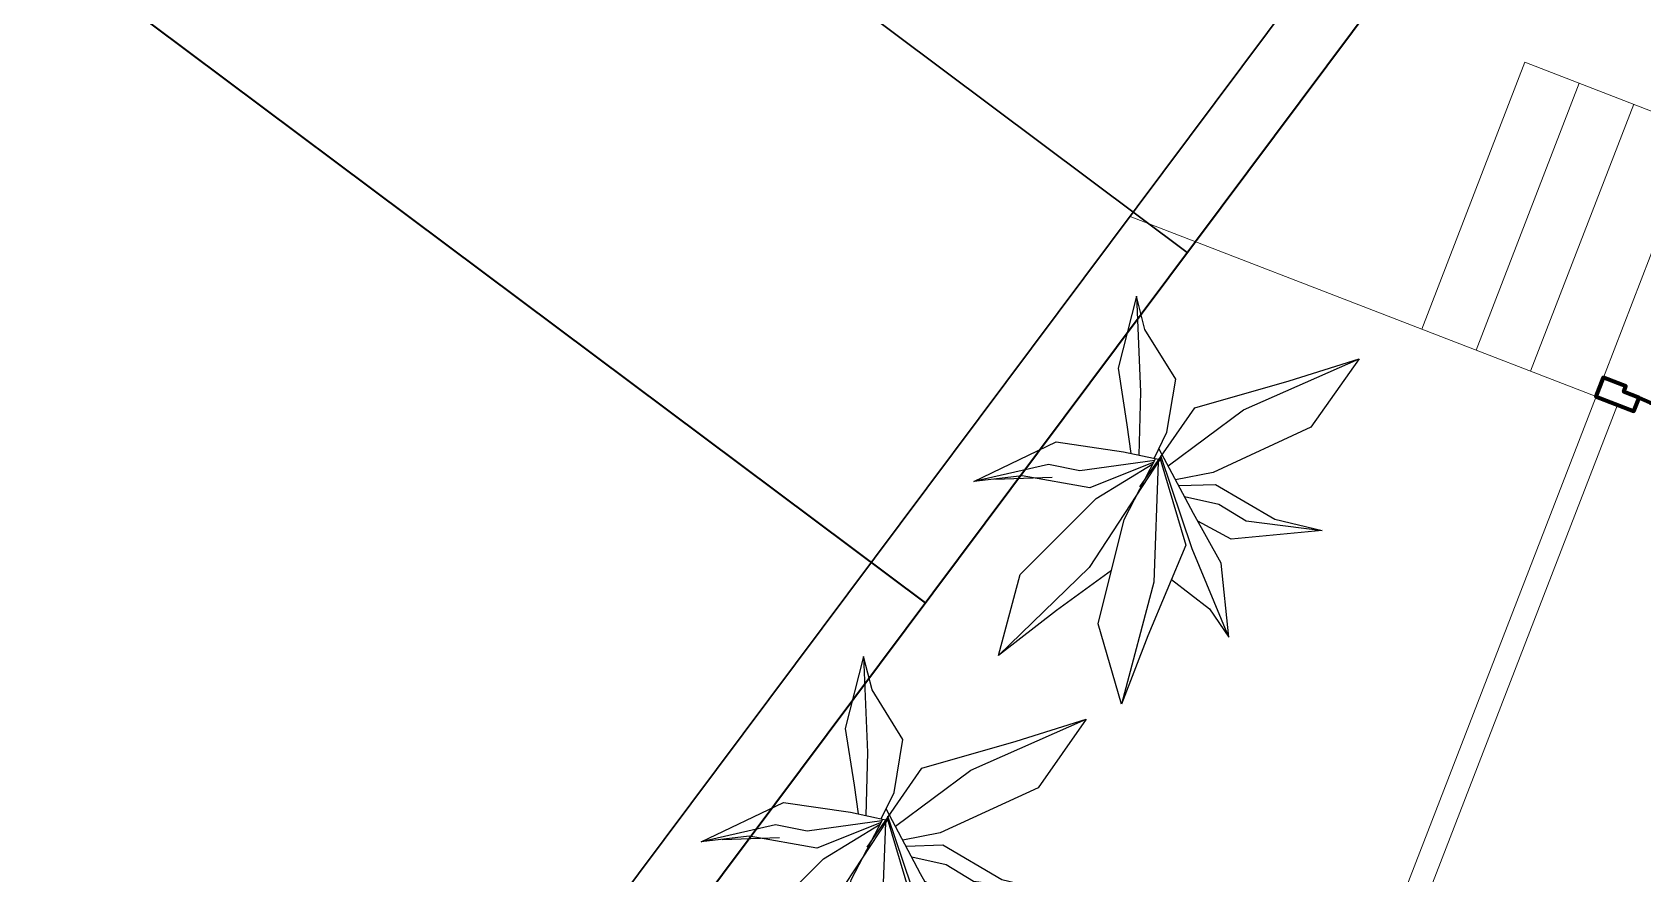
# Model space of a CAD drawing. Header units: metres. Extents: x 251860 to 269438, y 1966787 to 1972367.
# Drawn here: x 253610.3 to 253617.32, y 1969014.11 to 1969017.77 of the extents above; entities that cross this region are included whole.
import ezdxf

# ---------------------------------------------------------------- set-up
doc = ezdxf.new("R2010")
doc.units = ezdxf.units.M
doc.header["$MEASUREMENT"] = 0
doc.layers.get('0').update_dxf_attribs({"linetype": 'CONTINUOUS', "lineweight": 100})
for name, color, linetype in [('PDF3_0', 7, 'CONTINUOUS'), ('PDF3_POINTS_line', 6, 'CONTINUOUS'), ('zelen', 74, 'CONTINUOUS')]:
    doc.layers.add(name, color=color, linetype=linetype)
doc.layers.add('Wall', color=7, linetype='CONTINUOUS', lineweight=20)

# ---------------------------------------------------------------- blocks, each defined once
blk = doc.blocks.new('A$C3C032968')
at = {"color": 25, "ltscale": 12}
for p, q in [((0, 0), (0, 100)), ((0, 100), (0, 0)), ((700, 0), (700, 100)), ((700, 0), (700, 100))]:
    blk.add_line(p, q, dxfattribs=at)
for points in [[(517.5, 522.4), (460.7, 466.1), (432.5, 494.5), (489.3, 550.8)], [(120, 128), (460.7, 466.1), (432.5, 494.5), (91.8, 156.4)], [(112.9, 135.1), (453.6, 473.2), (439.5, 487.4), (98.8, 149.3)], [(63.2, 71.6), (120, 128), (91.8, 156.4), (35, 100)], [(35, 100), (0, 100), (0, 0), (50, 0), (50, 50), (50, 60), (35, 60)], [(665, 100), (665, 60), (650, 60), (650, 50), (650, 0), (700, 0), (700, 100)]]:
    blk.add_lwpolyline(points, close=True, dxfattribs=at)
blk.add_arc((72.4, 128.7), 593.3, 357.2313, 41.4937, dxfattribs=at)
blk = doc.blocks.new('z_25')
at = {"linetype": 'ByBlock', "lineweight": -2}
for p, q in [((-76.2, 536.5), (-39.3, 750.7)), ((-61.4, 377.5), (-39.3, 750.7)), ((-39.3, 750.7), (75.6, 531)), ((-405.8, 610.9), (-193.8, 482.3)), ((-326.5, 408.5), (-405.8, 610.9)), ((-231.6, 280), (-405.8, 610.9)), ((-115.8, 339.3), (-76.2, 536.5)), ((75.6, 531), (61.4, 212.4)), ((-193.8, 482.3), (-41.1, 202.3)), ((-228.2, 134.9), (-326.5, 408.5)), ((234.2, 233.9), (362.2, 420.5)), ((362.2, 420.5), (261.8, 169.1)), ((268.5, 311.3), (362.2, 420.5)), ((0, 0), (-61.4, 377.5)), ((199.5, 254.6), (320.8, 373.9)), ((96.8, 202.2), (268.5, 311.3)), ((-407.2, 226.6), (-506.1, 249.7)), ((-506.1, 249.7), (-341.5, 103.5)), ((-506.1, 249.7), (-248.8, 130.2)), ((-1.5, 9.4), (-231.6, 280)), ((-265.3, 238.1), (-407.2, 226.6)), ((-41.1, 202.3), (11.3, 6.6)), ((61.4, 212.4), (6.8, 23.5)), ((8.4, 17.5), (96.8, 202.2)), ((152.6, 184.8), (234.2, 233.9)), ((9.9, 12), (152.6, 184.8)), ((261.8, 169.1), (95.5, 55.8)), ((-341.5, 103.5), (-180.8, 50.3)), ((-248.8, 130.2), (6, -9.8)), ((3.7, -3.9), (-228.2, 134.9)), ((-10.4, 99.5), (28, -182.6)), ((-314.5, 31.3), (-205.7, 58.5)), ((-180.8, 50.3), (24.7, -22.4)), ((95.5, 55.8), (0, 0)), ((-495.6, -170), (-314.5, 31.3)), ((-127.4, 31.4), (-217.4, -21.1)), ((-93, 19.2), (-171.1, -56.8)), ((-141.4, -78.6), (-74.3, 12.6)), ((15.6, 9.1), (39.5, -73.8)), ((178.1, -108.6), (55.5, 32.4)), ((141.9, -10.1), (76.1, 44.5)), ((-311, -39.1), (-495.6, -170)), ((-217.4, -21.1), (-311, -39.1)), ((-30.3, -2.9), (-83.2, -275.9)), ((274.3, -115.5), (141.9, -10.1)), ((-171.1, -56.8), (-370, -99.9)), ((-264.8, -372.7), (-141.4, -78.6)), ((39.5, -73.8), (126.7, -207.3)), ((-370, -99.9), (-495.6, -170)), ((378.3, -309.6), (178.1, -108.6)), ((378.3, -309.6), (274.3, -115.5)), ((28, -182.6), (-124.2, -430.2)), ((126.7, -207.3), (293.5, -253.8)), ((-83.2, -275.9), (-232.8, -618.5)), ((293.5, -253.8), (378.3, -309.6)), ((-232.8, -618.5), (-264.8, -372.7)), ((-124.2, -430.2), (-232.8, -618.5))]:
    blk.add_line(p, q, dxfattribs=at)

msp = doc.modelspace()

# ---------------------------------------------------------------- linework, layer by layer
at = {"layer": 'PDF3_0', "lineweight": 30}
msp.add_line((253615.33574, 1969016.81366, 520.1345), (253597.63866, 1969030.04811, 520.1345), dxfattribs=at)
at = {"layer": 'PDF3_POINTS_line', "lineweight": 30}
msp.add_line((253634.2674, 1969042.61937, 520.1345), (253610.87377, 1969011.33745, 520.1345), dxfattribs=at)
at = {"layer": 'Wall', "lineweight": 35, "ltscale": 2}
for p, q in [((253634.50187, 1969042.44403, 520.1345), (253611.56402, 1969011.76915, 520.1345)), ((253614.19546, 1969015.28674, 520.1345), (253596.49867, 1969028.52097, 520.1345))]:
    msp.add_line(p, q, dxfattribs=at)
at = {"layer": 'Wall', "ltscale": 2}
for p, q in [((253616.35721, 1969016.47937, 520.1345), (253616.80667, 1969017.64194, 520.1345)), ((253617.56479, 1969017.34884, 520.1345), (253616.80667, 1969017.64194, 520.1345)), ((253616.59412, 1969016.38777, 520.1345), (253617.04359, 1969017.55035, 520.1345)), ((253616.83103, 1969016.29618, 520.1345), (253617.2805, 1969017.45876, 520.1345)), ((253617.56479, 1969017.34884, 520.1345), (253617.11721, 1969016.18554, 520.1345)), ((253616.35721, 1969016.47937, 520.1345), (253615.08646, 1969016.97065, 520.1345)), ((253617.11721, 1969016.18554, 520.1345), (253616.35721, 1969016.47937, 520.1345)), ((253616.16191, 1969013.72021, 520.1345), (253617.11721, 1969016.18554, 520.1345)), ((253617.11721, 1969016.18554, 520.1345), (253617.21118, 1969016.14921, 520.1345)), ((253616.29338, 1969013.78074, 520.1345), (253617.20935, 1969016.14991, 520.1345))]:
    msp.add_line(p, q, dxfattribs=at)

# ---------------------------------------------------------------- block references
at = {"xscale": 0.0017806222349418, "yscale": 0.0017806222349418, "zscale": 0.0017806222349418, "rotation": 248.8623204048727}
msp.add_blockref('A$C3C032968', (253617.56479, 1969017.34884, 520.1345), dxfattribs=at)
at = {"layer": 'zelen', "xscale": 0.0014706189071413, "yscale": 0.0014706189071413, "zscale": 0.0014706189071413, "rotation": 137.477477591484}
for p in [(253615.21686, 1969015.91096, 520.1345), (253614.02828, 1969014.34136, 520.1345)]:
    msp.add_blockref('z_25', p, dxfattribs=at)

doc.saveas('drawing.dxf')
